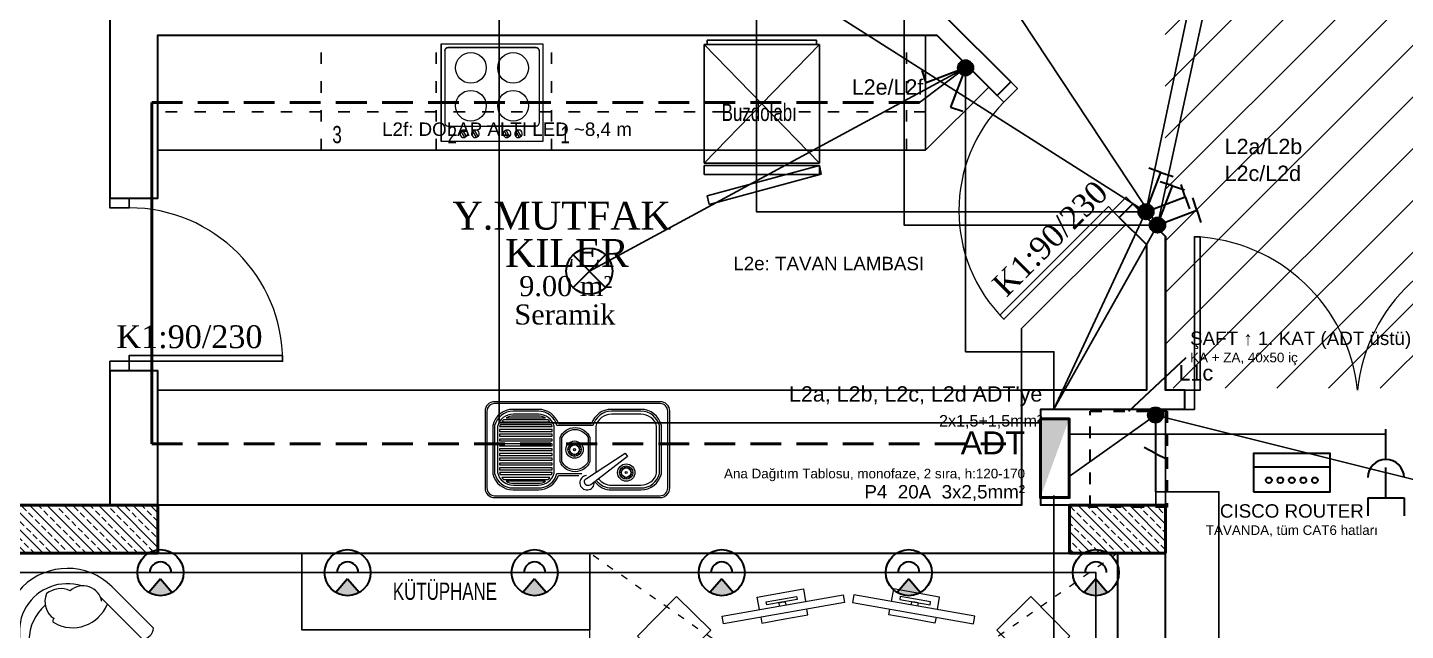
# Model space of a CAD drawing. Header units: centimetres. Extents: x 104975 to 122481, y -80380 to -76628.
# Drawn here: x 117638 to 118356, y -78720 to -78406 of the extents above; entities that cross this region are included whole.
import ezdxf
from ezdxf.enums import TextEntityAlignment as Align

# ---------------------------------------------------------------- set-up
doc = ezdxf.new("R2010")
doc.units = ezdxf.units.CM
for name, pattern in [('ACAD_ISO03W100', [30, 12, -18]), ('VK_DATA', [12, 6, -6]), ('VK_LED', [24, 16, -8])]:
    doc.linetypes.add(name, pattern=pattern)
for name, color, linetype, lineweight in [('000 DUVAR UPDATED', 30, 'Continuous', 35), ('00_DUVAR', 150, 'Continuous', 30), ('00_tefriş', 253, 'Continuous', 9), ('04 KA TAG', 171, 'Continuous', 18), ('04 pencere kasa', 3, 'Continuous', 25), ('04 pencere plan', 2, 'Continuous', 18), ('COLUMN4', 3, 'Continuous', 50), ('tarama', 2, 'Continuous', 18), ('TEFRİŞ                  0.20', 140, 'Continuous', 20), ('VK_ANAHTAR', 1, 'Continuous', 35), ('VK_ASMA_TAVAN_TARAMA', 8, 'Continuous', 13), ('VK_AYDINLATMA_HATTI', 1, 'Continuous', 25), ('VK_DATA', 140, 'Continuous', 35), ('VK_LED', 5, 'Continuous', 50), ('VK_PANO', 1, 'Continuous', 50), ('VK_PRIZ', 3, 'Continuous', 35), ('VK_PRIZ_HATTI', 3, 'Continuous', 25), ('VK_SAFT', 6, 'Continuous', 35), ('VK_SPOT', 1, 'Continuous', 35), ('VK_YAZI', 7, 'Continuous', 18), ('YAZI', 7, 'Continuous', 20)]:
    doc.layers.add(name, color=color, linetype=linetype, lineweight=lineweight)
for name, color, linetype in [('AKARSU', 30, 'Continuous'), ('grid_yazi', 7, 'Continuous'), ('TEFRIŞ', 11, 'Continuous')]:
    doc.layers.add(name, color=color, linetype=linetype)
doc.styles.add('grid_yazi', font='arial.ttf', dxfattribs={"width": 0.7})
doc.styles.get("Standard").update_dxf_attribs({"font": 'times.ttf'})
doc.styles.add('VK', font='arial.ttf')

# ---------------------------------------------------------------- blocks, each defined once
blk = doc.blocks.new('oda ismi-flat-1-flat-2-flat-1')
at = {"layer": 'YAZI'}
for tag, height, p in [('ODAISMI', 25.9, (32.8, 3.2)), ('ODAISMI', 25.9, (32.8, -31.5)), ('METREKARE', 18.7, (32.6, -58.7)), ('MALZEME', 18.7, (34.4, -85.1))]:
    blk.add_attdef(tag, text='', height=height, dxfattribs=at).set_placement(p, align=Align.CENTER)
blk = doc.blocks.new('fdfdggdsdgf')
at = {"layer": 'TEFRİŞ                  0.20'}
for p, q in [((56340.68, -20733.76), (56340.68, -20784.76)), ((56340.68, -20733.76), (56393.68, -20733.76)), ((56340.68, -20733.76), (56340.68, -20784.76)), ((56340.68, -20733.76), (56393.68, -20733.76)), ((56342.68, -20737.26), (56342.68, -20775.26)), ((56391.68, -20737.26), (56391.68, -20775.26)), ((56391.68, -20737.26), (56391.68, -20775.26)), ((56393.68, -20733.76), (56393.68, -20784.76)), ((56393.68, -20733.76), (56393.68, -20784.76)), ((56344.18, -20776.76), (56364.68, -20776.76)), ((56352.05, -20778.82), (56351.17, -20779.29)), ((56352.05, -20778.82), (56351.17, -20779.29)), ((56353.02, -20782.7), (56351.17, -20779.29)), ((56353.02, -20782.7), (56351.17, -20779.29)), ((56353.9, -20782.22), (56352.05, -20778.82)), ((56353.9, -20782.22), (56352.05, -20778.82)), ((56353.9, -20782.22), (56353.02, -20782.7)), ((56353.9, -20782.22), (56353.02, -20782.7)), ((56358.05, -20778.82), (56357.17, -20779.29)), ((56358.05, -20778.82), (56357.17, -20779.29)), ((56359.02, -20782.7), (56357.17, -20779.29)), ((56359.02, -20782.7), (56357.17, -20779.29)), ((56359.9, -20782.22), (56358.05, -20778.82)), ((56359.9, -20782.22), (56358.05, -20778.82)), ((56359.9, -20782.22), (56359.02, -20782.7)), ((56359.9, -20782.22), (56359.02, -20782.7)), ((56390.18, -20776.76), (56364.68, -20776.76)), ((56374.51, -20778.82), (56373.63, -20779.29)), ((56374.51, -20778.82), (56373.63, -20779.29)), ((56375.48, -20782.7), (56373.63, -20779.29)), ((56375.48, -20782.7), (56373.63, -20779.29)), ((56376.35, -20782.22), (56374.51, -20778.82)), ((56376.35, -20782.22), (56374.51, -20778.82)), ((56376.35, -20782.22), (56375.48, -20782.7)), ((56376.35, -20782.22), (56375.48, -20782.7)), ((56380.51, -20778.82), (56379.63, -20779.29)), ((56380.51, -20778.82), (56379.63, -20779.29)), ((56381.48, -20782.7), (56379.63, -20779.29)), ((56381.48, -20782.7), (56379.63, -20779.29)), ((56382.35, -20782.22), (56380.51, -20778.82)), ((56382.35, -20782.22), (56380.51, -20778.82)), ((56382.35, -20782.22), (56381.48, -20782.7)), ((56382.35, -20782.22), (56381.48, -20782.7)), ((56393.68, -20784.76), (56340.68, -20784.76)), ((56393.68, -20784.76), (56340.68, -20784.76))]:
    blk.add_line(p, q, dxfattribs=at)
blk.add_lwpolyline([(56340.68, -20784.76), (56340.68, -20733.76), (56393.68, -20733.76), (56393.68, -20784.76)], close=True, dxfattribs=at)
for points in [[(56364.68, -20735.76), (56344.18, -20735.76, 0.414214), (56342.68, -20737.26, -0.414214), (56344.18, -20735.76)], [(56390.18, -20735.76), (56364.68, -20735.76), (56390.18, -20735.76, -0.414214), (56391.68, -20737.26, 0.414214)]]:
    blk.add_lwpolyline(points, format="xyb", close=True, dxfattribs=at)
blk.add_lwpolyline([(56342.68, -20737.26), (56342.68, -20775.26, 0.414214), (56344.18, -20776.76), (56364.68, -20776.76), (56390.18, -20776.76)], format="xyb", dxfattribs=at)
for centre in [(56356.18, -20746.39), (56378.18, -20746.39), (56356.18, -20766.14), (56378.18, -20766.14)]:
    blk.add_circle(centre, 8, dxfattribs=at)
for centre, radius, start, end in [((56344.18, -20775.26), 1.5, 180, 270), ((56352.53, -20780.76), 2, 132.98876, 284.03373), ((56352.53, -20780.76), 2, 132.98876, 284.03373), ((56352.53, -20780.76), 2, 312.98876, 104.03373), ((56352.53, -20780.76), 2, 312.98876, 104.03373), ((56358.53, -20780.76), 2, 132.98876, 284.03373), ((56358.53, -20780.76), 2, 132.98876, 284.03373), ((56358.53, -20780.76), 2, 312.98876, 104.03373), ((56358.53, -20780.76), 2, 312.98876, 104.03373), ((56374.99, -20780.76), 2, 132.98876, 284.03373), ((56374.99, -20780.76), 2, 132.98876, 284.03373), ((56374.99, -20780.76), 2, 312.98876, 104.03373), ((56374.99, -20780.76), 2, 312.98876, 104.03373), ((56380.99, -20780.76), 2, 132.98876, 284.03373), ((56380.99, -20780.76), 2, 132.98876, 284.03373), ((56380.99, -20780.76), 2, 312.98876, 104.03373), ((56380.99, -20780.76), 2, 312.98876, 104.03373), ((56390.18, -20775.26), 1.5, 270, 0), ((56390.18, -20775.26), 1.5, 270, 0)]:
    blk.add_arc(centre, radius, start, end, dxfattribs=at)
blk = doc.blocks.new('evye2li')
at = {"layer": 'TEFRİŞ                  0.20'}
for p, q in [((9.93, 28.4), (9.12, 28.99)), ((10.48, 28.95), (9.89, 29.76)), ((11.18, 29.31), (10.87, 30.26)), ((11.95, 29.43), (11.95, 30.43)), ((12.72, 29.31), (13.03, 30.26)), ((13.42, 28.95), (14.01, 29.76)), ((13.97, 28.4), (14.78, 28.99)), ((9.45, 26.93), (8.45, 26.93)), ((9.57, 27.7), (8.62, 28.01)), ((9.57, 26.16), (8.62, 25.85)), ((9.93, 25.46), (9.12, 24.87)), ((10.48, 24.91), (9.89, 24.1)), ((11.18, 24.55), (10.87, 23.6)), ((11.95, 24.43), (11.95, 23.43)), ((12.72, 24.55), (13.03, 23.6)), ((13.42, 24.91), (14.01, 24.1)), ((13.97, 25.46), (14.78, 24.87)), ((14.33, 27.7), (15.28, 28.01)), ((14.33, 26.16), (15.28, 25.85)), ((14.45, 26.93), (15.45, 26.93)), ((-2.5, 0), (-3.5, 0)), ((-2.38, 0.77), (-3.33, 1.08)), ((-2.02, 1.47), (-2.83, 2.06)), ((-1.47, 2.02), (-2.06, 2.83)), ((-0.77, 2.38), (-1.08, 3.33)), ((0, 2.5), (0, 3.5)), ((0.77, 2.38), (1.08, 3.33)), ((1.47, 2.02), (2.06, 2.83)), ((2.02, 1.47), (2.83, 2.06)), ((2.38, 0.77), (3.33, 1.08)), ((2.5, 0), (3.5, 0)), ((-2.38, -0.77), (-3.33, -1.08)), ((-2.02, -1.47), (-2.83, -2.06)), ((-1.47, -2.02), (-2.06, -2.83)), ((-0.77, -2.38), (-1.08, -3.33)), ((0, -2.5), (0, -3.5)), ((0.77, -2.38), (1.08, -3.33)), ((1.47, -2.02), (2.06, -2.83)), ((2.02, -1.47), (2.83, -2.06)), ((2.38, -0.77), (3.33, -1.08))]:
    blk.add_line(p, q, dxfattribs=at)
for points in [[(31.95, 73.58), (-8.05, 73.58, 0.414214), (-13.05, 68.58), (-13.05, -17.66, 0.414214), (-8.05, -22.66), (31.95, -22.66, 0.414214), (36.95, -17.66), (36.95, 68.58, 0.414214)], [(31.95, 73.58), (-8.05, 73.58, 0.414214), (-13.05, 68.58), (-13.05, -17.66, 0.414214), (-8.05, -22.66), (31.95, -22.66, 0.414214), (36.95, -17.66), (36.95, 68.58, 0.414214)], [(31.95, 72.58), (-8.05, 72.58, 0.414214), (-12.05, 68.58), (-12.05, -17.66, 0.414214), (-8.05, -21.66), (31.95, -21.66, 0.414214), (35.95, -17.66), (35.95, 68.58, 0.414214)], [(-0.05, 67.08, 0.346306), (-6.55, 58.82), (-6.55, 45.77, 0.336001), (-0.35, 37.59), (24.25, 37.59, 0.336001), (30.45, 45.77), (30.45, 58.82, 0.346306), (23.95, 67.08)], [(-3.55, 40.67, 0.044958), (-2.55, 39.77), (-2.55, 64.82, 0.044958), (-3.55, 63.92)], [(-1.05, 38.9, 0.02988), (-0.21, 38.59), (-0.05, 38.59), (-0.05, 66.05, 0.035411), (-1.05, 65.69)], [(24.95, 38.9), (24.95, 65.69, 0.035411), (23.95, 66.05), (23.95, 38.59), (24.11, 38.59, 0.02988)], [(26.45, 64.82), (26.45, 39.77, 0.044958), (27.45, 40.67), (27.45, 63.92, 0.044958)], [(-4.55, 62.56, 0.131326), (-5.55, 58.82), (-5.55, 45.77, 0.131326), (-4.55, 42.03)], [(28.45, 42.03, 0.131326), (29.45, 45.77), (29.45, 58.82, 0.131326), (28.45, 62.56)], [(18.32, 18.89), (5.58, 18.89, -0.657653), (5.58, 34.48), (18.32, 34.48, -0.657653)], [(18.2, 19.89), (5.7, 19.89, -0.625367), (5.7, 33.48), (18.2, 33.48, -0.625367)]]:
    blk.add_lwpolyline(points, format="xyb", close=True, dxfattribs=at)
for points in [[(-4.75, 16.38, 0.232928), (-9.05, 7.66), (-9.05, -7.66, 0.345302), (-0.67, -18.34), (24.58, -18.34, 0.345302), (32.95, -7.66), (32.95, 7.66, 0.322254), (25.45, 18.09), (25.45, 35.35, 0.322254), (32.95, 45.77), (32.95, 58.9, 0.345302), (24.58, 69.58), (-0.67, 69.58, 0.345302), (-9.05, 58.9), (-9.05, 45.77, 0.322254), (-1.55, 35.35), (-1.55, 24.69)], [(-4.14, 15.59, 0.232992), (-8.05, 7.66), (-8.05, -7.66, 0.341999), (-0.55, -17.34), (24.45, -17.34, 0.341999), (31.95, -7.66), (31.95, 7.66, 0.341999), (24.45, 17.34), (24.45, 36.09, 0.341999), (31.95, 45.77), (31.95, 58.9, 0.341999), (24.45, 68.58), (-0.55, 68.58, 0.341999), (-8.05, 58.9), (-8.05, 45.77, 0.341999), (-0.55, 36.09), (-0.55, 23.14)], [(-3.09, 20.76), (10.04, 0.51), (8.41, -0.65), (-6.34, 18.44, -1.095033), (-3.09, 20.76)], [(-3.22, 14.4, 0.233117), (-6.55, 7.66), (-6.55, -7.66, 0.336001), (-0.35, -15.84), (24.25, -15.84, 0.336001), (30.45, -7.66), (30.45, 7.66, 0.346306), (23.95, 15.92), (0.58, 15.92)]]:
    blk.add_lwpolyline(points, format="xyb", dxfattribs=at)
for points in [[(1.45, 38.59), (2.45, 38.59), (2.45, 66.08), (1.45, 66.08)], [(3.95, 38.59), (4.95, 38.59), (4.95, 66.08), (3.95, 66.08)], [(6.45, 38.59), (7.45, 38.59), (7.45, 66.08), (6.45, 66.08)], [(8.95, 38.59), (9.95, 38.59), (9.95, 66.08), (8.95, 66.08)], [(11.45, 38.59), (12.45, 38.59), (12.45, 66.08), (11.45, 66.08)], [(13.95, 38.59), (14.95, 38.59), (14.95, 66.08), (13.95, 66.08)], [(16.45, 38.59), (17.45, 38.59), (17.45, 66.08), (16.45, 66.08)], [(18.95, 38.59), (19.95, 38.59), (19.95, 66.08), (18.95, 66.08)], [(21.45, 38.59), (22.45, 38.59), (22.45, 66.08), (21.45, 66.08)]]:
    blk.add_lwpolyline(points, close=True, dxfattribs=at)
for centre, radius in [((11.95, 26.93), 4.5), ((11.95, 26.93), 3.5), ((11.95, 26.93), 2.5), ((11.95, 26.93), 0.548), ((0, 0), 4.5), ((0, 0), 3.5), ((0, 0), 2.5), ((0, 0), 0.548)]:
    blk.add_circle(centre, radius, dxfattribs=at)
blk.add_arc((-5.3, 20.42), 3.77, 5.47667, 274.97007, dxfattribs=at)
blk = doc.blocks.new('fsdgfsdgsdf')
at = {"layer": 'TEFRIŞ'}
for p, q in [((65164.88, -72661.44), (65104.88, -72723.26)), ((65164.88, -72723.26), (65104.88, -72661.44)), ((65104.88, -72661.44), (65104.88, -72723.26)), ((65164.88, -72661.44), (65104.88, -72661.44)), ((65106.38, -72659.1), (65163.38, -72659.1)), ((65106.38, -72661.44), (65106.38, -72659.1)), ((65163.38, -72661.44), (65106.38, -72661.44)), ((65163.38, -72659.1), (65163.38, -72661.44)), ((65164.88, -72723.26), (65164.88, -72661.44)), ((65104.88, -72723.26), (65164.88, -72723.26)), ((65104.88, -72724.42), (65164.88, -72724.42)), ((65104.88, -72729.1), (65104.88, -72724.42)), ((65106.47, -72740.23), (65164.88, -72724.42)), ((65164.88, -72724.42), (65165.81, -72728.97)), ((65164.88, -72724.42), (65165.81, -72728.97)), ((65164.88, -72724.42), (65164.88, -72729.1)), ((65164.88, -72724.42), (65164.88, -72729.1)), ((65164.88, -72729.1), (65104.88, -72729.1)), ((65165.81, -72728.97), (65107.41, -72744.78)), ((65107.41, -72744.78), (65106.47, -72740.23))]:
    blk.add_line(p, q, dxfattribs=at)
blk = doc.blocks.new('dfgdsfg')
at = {"layer": '00_tefriş'}
for p, q in [((66758.59, -26947.53), (66756.87, -26947.83)), ((66759.2, -26950.98), (66757.48, -26951.28)), ((66758.59, -27020.21), (66756.87, -27019.91)), ((66759.2, -27016.76), (66757.48, -27016.46))]:
    blk.add_line(p, q, dxfattribs=at)
at = {"layer": '00_tefriş', "linetype": 'ACAD_ISO03W100', "ltscale": 0.3}
blk.add_lwpolyline([(66784.51, -26843.64), (66688.4, -26981.16), (66784.51, -27118.64)], dxfattribs=at)
at = {"layer": '00_tefriş'}
for points in [[(66704.51, -26843.64), (66704.51, -27118.64), (66784.51, -27118.64), (66784.51, -26843.64)], [(66741.31, -26868.46), (66761.89, -26888.89), (66744.28, -26906.64), (66723.7, -26886.21)], [(66751.62, -26918.04), (66762.73, -26981.07), (66758.79, -26981.76), (66747.68, -26918.74)], [(66751.62, -27049.7), (66762.73, -26986.67), (66758.79, -26985.98), (66747.68, -27049)], [(66741.31, -27093.81), (66761.89, -27073.38), (66744.28, -27055.63), (66723.7, -27076.06)]]:
    blk.add_lwpolyline(points, close=True, dxfattribs=at)
for points in [[(66751.12, -26938.23), (66748.08, -26938.77), (66750.2, -26950.79), (66752.32, -26962.8), (66755.36, -26962.27)], [(66755.06, -26937.54), (66761.58, -26936.39), (66765.82, -26960.42), (66759.3, -26961.57)], [(66758.59, -26947.53), (66758.89, -26949.25), (66757.5, -26941.34), (66759.08, -26941.06), (66760.48, -26948.97), (66761.87, -26956.88), (66760.29, -26957.16), (66758.89, -26949.25), (66759.2, -26950.98)], [(66751.12, -27029.51), (66748.08, -27028.97), (66750.2, -27016.95), (66752.32, -27004.94), (66755.36, -27005.47)], [(66755.06, -27030.2), (66761.58, -27031.35), (66765.82, -27007.32), (66759.3, -27006.17)], [(66758.59, -27020.21), (66758.89, -27018.49), (66757.5, -27026.4), (66759.08, -27026.68), (66760.48, -27018.77), (66761.87, -27010.86), (66760.29, -27010.58), (66758.89, -27018.49), (66759.2, -27016.76)]]:
    blk.add_lwpolyline(points, dxfattribs=at)
blk = doc.blocks.new('sfvsfdvf')
at = {"layer": '00_tefriş'}
blk.add_line((100116.68, -78789.13), (100116.71, -78819.64), dxfattribs=at)
blk.add_lwpolyline([(100116.71, -78819.64, 0.369229), (100124.71, -78819.63), (100124.68, -78789.12, 1), (100058.68, -78789.18), (100058.71, -78819.69, 0.369229), (100066.71, -78819.68)], format="xyb", close=True, dxfattribs=at)
blk.add_lwpolyline([(100113.85, -78777.6, 0.785087), (100066.68, -78789.17), (100066.71, -78819.68)], format="xyb", dxfattribs=at)
for centre, radius, start, end in [((100091.68, -78796.22), 25, 86.34198, 180.05385), ((100101.7, -78777.15), 10.28, 110.53054, 193.35968), ((100097.11, -78778.77), 11.28, 18.64662, 85.00007), ((100107.28, -78785.17), 10.02, 325.85992, 87.00778), ((100091.22, -78780.62), 1.2, 66.25768, 209.37621), ((100108.81, -78775.97), 19.36, 195.71431, 292.98573), ((100091.68, -78789.15), 25, 0.05385, 1.14637)]:
    blk.add_arc(centre, radius, start, end, dxfattribs=at)
blk = doc.blocks.new('VK_dvav')
h = blk.add_hatch(color=7)
edge = h.paths.add_edge_path()
edge.add_arc((0, 0), 4, 0, 360)
for p, q in [((-9, 20), (-3, 23)), ((9, 20), (3, 23)), ((-9, 20), (-15, 17)), ((0, 0), (-9, 20)), ((0, 0), (9, 20)), ((9, 20), (15, 17))]:
    blk.add_line(p, q)
blk.add_circle((0, 0), 4)
blk = doc.blocks.new('VK_router')
blk.add_line((-20, 3), (20, 3))
blk.add_lwpolyline([(-20, -10), (20, -10), (20, 10), (-20, 10)], close=True)
for centre in [(-12, -4), (-6, -4), (0, -4), (6, -4), (12, -4)]:
    blk.add_circle(centre, 1.5)
blk = doc.blocks.new('VK_socket')
blk.add_line((0, -3.15), (0, 12.6))
blk.add_arc((0, -12.6), 9.45, 0, 180)
blk = doc.blocks.new('VK_data')
for p, q in [((0, -3.15), (0, 12.6)), ((-9.45, -3.15), (9.45, -3.15)), ((-9.45, -3.15), (-9.45, -12.6)), ((9.45, -3.15), (9.45, -12.6))]:
    blk.add_line(p, q)
blk = doc.blocks.new('VK_ceiling')
for p, q in [((-8.5, -8.5), (8.5, 8.5)), ((-8.5, 8.5), (8.5, -8.5))]:
    blk.add_line(p, q)
blk.add_circle((0, 0), 12)
blk = doc.blocks.new('VK_double')
h = blk.add_hatch(color=7)
edge = h.paths.add_edge_path()
edge.add_arc((0, 0), 4, 0, 360)
for p, q in [((-9, 20), (-15, 17)), ((0, 0), (-9, 20)), ((0, 0), (9, 20)), ((9, 20), (15, 17))]:
    blk.add_line(p, q)
blk.add_circle((0, 0), 4)
blk = doc.blocks.new('VK_vav')
h = blk.add_hatch(color=7)
edge = h.paths.add_edge_path()
edge.add_arc((0, 0), 4, 0, 360)
for p, q in [((0, 20), (-6, 23)), ((0, 0), (0, 20)), ((0, 20), (6, 17))]:
    blk.add_line(p, q)
blk.add_circle((0, 0), 4)
blk = doc.blocks.new('VK_spot')
at = {"ltscale": 30}
blk.add_hatch(color=256, dxfattribs=at).paths.add_polyline_path([(0, -3.26), (-6.14, -10.31, 0.275294), (6.14, -10.31)])
for q in [(-6.14, -10.31), (6.14, -10.31)]:
    blk.add_line((0, -3.26), q, dxfattribs=at)
blk.add_circle((0, 0), 12, dxfattribs=at)
blk.add_arc((0, 0), 5.6, 0, 180, dxfattribs=at)

msp = doc.modelspace()

# ---------------------------------------------------------------- hatches: boundary and pattern name
at = {"layer": 'tarama'}
h = msp.add_hatch(dxfattribs=at)
h.set_pattern_fill('ANSI33', color=256, angle=270)
h.set_pattern_definition([(315, (51746.2175, 852.147), (4.49012806, 4.49012806), []), (315, (51746.2175, 847.657), (4.49012806, 4.49012806), [3.175, -1.5875])])
h.paths.add_polyline_path([(117706.217, -78680.015), (117706.217, -78655.015), (117581.217, -78655.015), (117581.217, -78680.015)])
h = msp.add_hatch(dxfattribs=at)
h.set_pattern_fill('ANSI33', color=256, angle=270)
h.set_pattern_definition([(315, (52346.2175, 852.147), (4.49012806, 4.49012806), []), (315, (52346.2175, 847.657), (4.49012806, 4.49012806), [3.175, -1.5875])])
h.paths.add_polyline_path([(118231.217, -78680.015), (118231.217, -78655.015), (118181.217, -78655.015), (118181.217, -78680.015)])
at = {"layer": 'VK_ASMA_TAVAN_TARAMA'}
h = msp.add_hatch(dxfattribs=at)
h.set_pattern_fill('ANSI31', scale=6)
h.paths.add_polyline_path([(118231, -78594), (118431, -78594), (118431, -78402), (118231, -78402)])
at = {"layer": 'VK_PANO'}
msp.add_hatch(color=7, dxfattribs=at).paths.add_polyline_path([(118166, -78610), (118181, -78610), (118166, -78651)])

# ---------------------------------------------------------------- linework, layer by layer
at = {"layer": '00_DUVAR'}
msp.add_line((118231.217, -78515), (118231.217, -78595), dxfattribs=at)
msp.add_lwpolyline([(118116.217, -78400), (117706.217, -78400), (117706.217, -78280), (117681.217, -78280), (117681.217, -78495), (117706.217, -78495), (117706.217, -78410), (118112.075, -78410), (118143.436, -78441.36), (118150.507, -78434.289)], close=True, dxfattribs=at)
msp.add_lwpolyline([(117606.217, -78680), (118206.217, -78680), (118206.217, -78835), (118231.217, -78835), (118231.217, -78655), (118166.217, -78655), (118166.217, -78605), (118231.217, -78605), (118241.217, -78605), (118241.217, -78595), (118231.217, -78595), (118231.217, -78515), (118214.146, -78497.929), (118207.075, -78505), (118221.217, -78519.142), (118221.217, -78595), (118156.217, -78595), (118156.217, -78655), (117706.217, -78655), (117706.217, -78585), (117681.217, -78585), (117681.217, -78655), (117581.217, -78655)], dxfattribs=at)
at = {"layer": '04 pencere kasa'}
for points in [[(118146.971, -78444.896), (118154.042, -78437.825), (118150.507, -78434.289), (118143.436, -78441.36)], [(117691.217, -78500), (117681.217, -78500), (117681.217, -78495), (117691.217, -78495)], [(118203.54, -78501.464), (118210.611, -78494.393), (118214.146, -78497.929), (118207.075, -78505)], [(118144.85, -78555.912), (118201.418, -78499.343), (118203.54, -78501.464), (118146.971, -78558.033)], [(118249.217, -78515.046), (118249.217, -78595.046), (118246.217, -78595.046), (118246.217, -78515.046)], [(117771.217, -78577), (117691.217, -78577), (117691.217, -78580), (117771.217, -78580)], [(117691.217, -78580), (117681.217, -78580), (117681.217, -78585), (117691.217, -78585)], [(118246.217, -78595.046), (118246.217, -78605.046), (118241.217, -78605.046), (118241.217, -78595.046)]]:
    msp.add_lwpolyline(points, close=True, dxfattribs=at)
at = {"layer": '04 pencere plan'}
for centre, radius, start, end in [((118203.54, -78501.464), 80, 135, 225), ((117691.217, -78580), 80, 0, 90), ((118242.403, -78604.256), 89.291, 5.919894, 87.551515), ((118420.032, -78604.256), 89.291, 92.448485, 174.080106)]:
    msp.add_arc(centre, radius, start, end, dxfattribs=at)
at = {"layer": 'COLUMN4', "color": 6}
for points in [[(117706.217, -78680), (117706.217, -78655), (117581.217, -78655), (117581.217, -78680)], [(118231.217, -78680), (118231.217, -78655), (118181.217, -78655), (118181.217, -78680)]]:
    msp.add_lwpolyline(points, close=True, dxfattribs=at)
at = {"layer": 'TEFRIŞ', "linetype": 'ACAD_ISO03W100', "ltscale": 0.5}
msp.add_line((118106.217, -78450), (117706.217, -78450), dxfattribs=at)
at = {"layer": 'TEFRIŞ'}
for p, q in [((118106.217, -78470), (117706.217, -78470)), ((118206.217, -78595), (117706.217, -78595)), ((118226.217, -78605), (118226.217, -78655)), ((118231.217, -78605), (118231.217, -78655))]:
    msp.add_line(p, q, dxfattribs=at)
at = {"layer": 'TEFRIŞ', "linetype": 'ACAD_ISO03W100', "ltscale": 0.5}
for points in [[(117791.214, -78470), (117791.214, -78410)], [(117851.214, -78470), (117851.214, -78410)], [(117911.214, -78470), (117911.214, -78410)], [(118096.214, -78470), (118096.214, -78410)]]:
    msp.add_lwpolyline(points, dxfattribs=at)
at = {"layer": 'TEFRIŞ'}
for points in [[(118106.217, -78470), (118106.217, -78410)], [(118106.217, -78470), (118139.146, -78437.071)], [(118156.217, -78595), (118156.217, -78562.929), (118210.611, -78508.536)], [(117931.217, -78680), (117931.217, -78720), (117781.217, -78720), (117781.217, -78680)]]:
    msp.add_lwpolyline(points, dxfattribs=at)
at = {"layer": 'VK_AYDINLATMA_HATTI'}
for p, q in [((118221, -78502), (118292, -78163)), ((118221, -78502), (117930, -78317)), ((118227, -78509), (118130, -78362)), ((118227, -78509), (118259, -78362)), ((118127, -78427), (117931, -78533)), ((118127, -78427), (118103, -78445)), ((118221, -78502), (118173, -78605)), ((118227, -78509), (118173, -78605)), ((118226, -78608), (118181, -78640))]:
    msp.add_line(p, q, dxfattribs=at)
for points in [[(118221, -78502), (118018, -78502), (118018, -78010)], [(118227, -78509), (118095, -78509), (118095, -78010)], [(118127, -78427), (118127, -78575), (118173, -78575), (118173, -78605)], [(118229, -79174), (118259, -79174), (118259, -78648), (118226, -78648), (118226, -78608)], [(118226, -78608), (118386, -78648), (118386, -78660)], [(118203, -78828), (118173, -78828), (118173, -78650)]]:
    msp.add_lwpolyline(points, dxfattribs=at)
msp.add_lwpolyline([(117610.124, -78921.387), (117707.585, -78921.387), (117805.045, -78921.387), (117902.506, -78921.387), (117999.966, -78921.387), (118097.427, -78921.387), (118194.887, -78921.387), (118194.887, -78805.779), (118194.887, -78690.172), (118097.427, -78690.172), (117999.966, -78690.172), (117902.506, -78690.172), (117805.045, -78690.172), (117707.585, -78690.172), (117610.124, -78690.172), (117610.124, -78805.779)], close=True, dxfattribs=at)
at = {"layer": 'VK_LED', "linetype": 'VK_LED', "lineweight": 50}
for p, q in [((117703, -78445), (118103, -78445)), ((117703, -78623), (118148, -78623))]:
    msp.add_line(p, q, dxfattribs=at)
at = {"layer": 'VK_LED'}
msp.add_line((117703, -78445), (117703, -78623), dxfattribs=at)
at = {"layer": 'VK_PANO'}
msp.add_lwpolyline([(118166, -78610), (118181, -78610), (118181, -78651), (118166, -78651)], close=True, dxfattribs=at)
at = {"layer": 'VK_PRIZ_HATTI'}
for points in [[(117884, -78372), (117884, -78612), (118166, -78612)], [(118346, -78628), (118346, -78618), (118181, -78618)]]:
    msp.add_lwpolyline(points, dxfattribs=at)
at = {"layer": 'VK_SAFT'}
msp.add_line((118212, -78606), (118242, -78578), dxfattribs=at)
at = {"layer": 'VK_SAFT', "linetype": 'VK_DATA'}
msp.add_lwpolyline([(118192, -78606), (118232, -78606), (118232, -78656), (118192, -78656)], close=True, dxfattribs=at)

# ---------------------------------------------------------------- block references
at = {"layer": '000 DUVAR UPDATED'}
ref = msp.add_blockref('oda ismi-flat-1-flat-2-flat-1', (117900.295, -78513.14), dxfattribs=dict(at, xscale=0.5599999999999999, yscale=0.5599999999999999, zscale=0.5599999999999999))
ref.add_attrib('METREKARE', '9.00 m²', dxfattribs={"layer": 'YAZI', "height": 10.4509}).set_placement((117918.76, -78546.005), align=Align.CENTER)
ref.add_attrib('MALZEME', 'Seramik', dxfattribs={"layer": 'YAZI', "height": 10.4509}).set_placement((117918.261, -78560.805), align=Align.CENTER)
ref.add_attrib('ODAISMI', 'KILER', dxfattribs={"layer": 'YAZI', "height": 14.5152}).set_placement((117919.308, -78530.788), align=Align.CENTER)
ref.add_attrib('ODAISMI', 'Y.MUTFAK', dxfattribs={"layer": 'YAZI', "height": 14.5152}).set_placement((117916.595, -78511.329), align=Align.CENTER)
at = {"layer": '00_DUVAR'}
msp.add_blockref('fdfdggdsdgf', (61513.105, -57680.648), dxfattribs=at)
at = {"layer": '00_DUVAR', "rotation": 45}
msp.add_blockref('sfvsfdvf', (-8828.835, -93784.1), dxfattribs=at)
at = {"layer": '00_DUVAR', "xscale": -1, "rotation": 270}
msp.add_blockref('dfgdsfg', (145049.853, -145464.505), dxfattribs=at)
at = {"layer": 'AKARSU', "rotation": 90}
msp.add_blockref('evye2li', (117950.22, -78637.985), dxfattribs=at)
at = {"layer": 'TEFRIŞ'}
msp.add_blockref('fsdgfsdgsdf', (52885.997, -5753.483), dxfattribs=at)
at = {"layer": 'VK_ANAHTAR'}
for name, p, rotation in [('VK_double', (118127, -78427), 135), ('VK_dvav', (118221, -78502), -45), ('VK_dvav', (118227, -78509), -45), ('VK_vav', (118226, -78608), 180)]:
    msp.add_blockref(name, p, dxfattribs=dict(at, rotation=rotation))
at = {"layer": 'VK_DATA'}
for name, p in [('VK_router', (118297, -78638)), ('VK_data', (118346, -78648))]:
    msp.add_blockref(name, p, dxfattribs=at)
at = {"layer": 'VK_PRIZ'}
msp.add_blockref('VK_socket', (118346, -78628), dxfattribs=at)
at = {"layer": 'VK_SPOT', "color": 1}
msp.add_blockref('VK_ceiling', (117931, -78533), dxfattribs=at)
at = {"layer": 'VK_SPOT'}
for p in [(117707.585, -78690.172), (117805.045, -78690.172), (117902.506, -78690.172), (117999.966, -78690.172), (118097.427, -78690.172), (118194.887, -78690.172)]:
    msp.add_blockref('VK_spot', p, dxfattribs=at)

# ---------------------------------------------------------------- texts
at = {"layer": '04 KA TAG', "width": 0.990646}
for rotation, p in [(45, (118202.118, -78493.144)), (360, (117760.726, -78573.111))]:
    msp.add_text('K1:90/230', height=11.8878, rotation=rotation, dxfattribs=at).set_placement(p, align=Align.RIGHT)
at = {"layer": 'grid_yazi', "char_height": 9, "attachment_point": 5, "style": 'grid_yazi'}
for s, insert, width in [('Buzdolabı', (118019.525, -78450.284), 414.26475), ('3', (117799.56, -78461.851), 21.2664), ('2', (117859.563, -78461.851), 21.2664), ('1', (117918.362, -78461.851), 21.2664), ('KÜTÜPHANE', (117855.766, -78699.91), 121.06121)]:
    msp.add_mtext(s, dxfattribs=dict(at, insert=insert, width=width))
at = {"layer": 'VK_YAZI', "style": 'VK'}
for s, height, p in [('L2e/L2f', 8, (118105, -78437)), ("L2a, L2b, L2c, L2d ADT'ye", 8, (118167, -78597)), ('2x1,5+1,5mm²', 6, (118167, -78611))]:
    msp.add_text(s, height=height, dxfattribs=at).set_placement(p, align=Align.MIDDLE_RIGHT)
at = {"layer": 'VK_YAZI', "color": 5, "style": 'VK'}
msp.add_text('L2f: DOLAP ALTI LED ~8,4 m', height=7, dxfattribs=at).set_placement((117823, -78459), align=Align.MIDDLE_LEFT)
at = {"layer": 'VK_YAZI', "style": 'VK'}
for s, p in [('L2a/L2b', (118262, -78468)), ('L2c/L2d', (118262, -78482)), ('L1c', (118238, -78586))]:
    msp.add_text(s, height=8, dxfattribs=at).set_placement(p, align=Align.MIDDLE_LEFT)
at = {"layer": 'VK_YAZI', "color": 1, "style": 'VK'}
msp.add_text('L2e: TAVAN LAMBASI', height=7, dxfattribs=at).set_placement((118006, -78529), align=Align.MIDDLE_LEFT)
at = {"layer": 'VK_YAZI', "color": 6, "style": 'VK'}
for s, height, p in [('ŞAFT ↑ 1. KAT (ADT üstü)', 7, (118244, -78568)), ('KA + ZA, 40x50 iç', 5, (118244, -78578))]:
    msp.add_text(s, height=height, dxfattribs=at).set_placement(p, align=Align.MIDDLE_LEFT)
at = {"layer": 'VK_YAZI', "color": 1, "style": 'VK'}
for s, height, p in [('ADT', 12, (118158, -78622.5)), ('Ana Dağıtım Tablosu, monofaze, 2 sıra, h:120-170', 5, (118158, -78638.5))]:
    msp.add_text(s, height=height, dxfattribs=at).set_placement(p, align=Align.MIDDLE_RIGHT)
at = {"layer": 'VK_YAZI', "color": 3, "style": 'VK'}
msp.add_text('P4  20A  3x2,5mm²', height=7, dxfattribs=at).set_placement((118158, -78648), align=Align.MIDDLE_RIGHT)
at = {"layer": 'VK_YAZI', "color": 140, "style": 'VK'}
for s, height, p in [('CISCO ROUTER', 7, (118297, -78658)), ('TAVANDA, tüm CAT6 hatları', 5, (118297, -78668))]:
    msp.add_text(s, height=height, dxfattribs=at).set_placement(p, align=Align.MIDDLE_CENTER)

doc.saveas('drawing.dxf')
